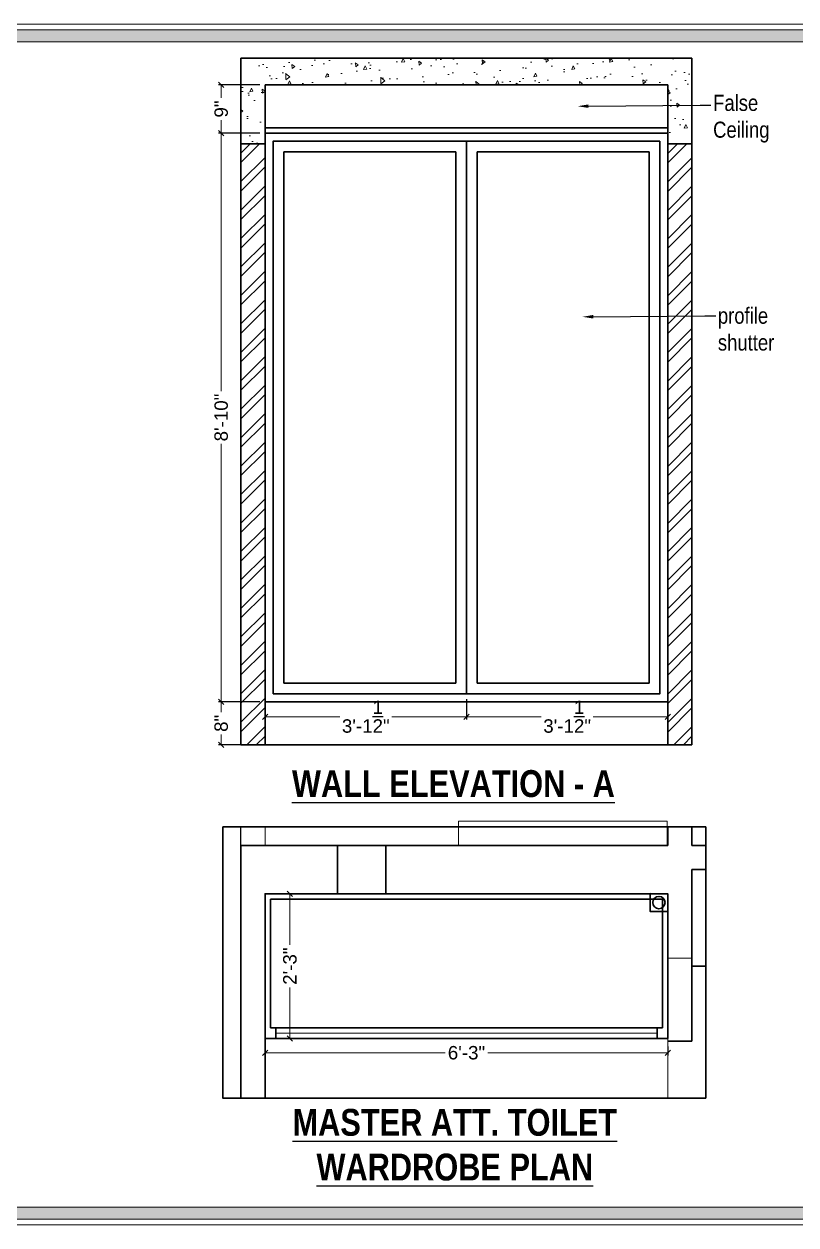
# Model space of a CAD drawing. Header units: millimetres. Extents: x 56222 to 3066687, y -650199 to -121287.
# Drawn here: x 131286.4 to 131430.1, y -183526 to -183302.2 of the extents above; entities that cross this region are included whole.
import ezdxf
from ezdxf import colors
from ezdxf.entities.mleader import LeaderData, LeaderLine
from ezdxf.math import Vec2, Vec3

# ---------------------------------------------------------------- set-up
doc = ezdxf.new("R2010")
doc.units = ezdxf.units.MM
doc.header["$MEASUREMENT"] = 0
doc.header["$PDMODE"] = 35
doc.linetypes.add('DASHEDX2', pattern=[1.5, 1, -0.5])
doc.layers.get('Defpoints').update_dxf_attribs({"color": 220})
doc.layers.add('AR HATCH-7', color=7, linetype='Continuous')
for name, color, linetype, lineweight in [('COLUMN', 1, 'Continuous', 30), ('dim05', 1, 'Continuous', 13), ('Dimension', 10, 'DASHEDX2', 20), ('FIRST FLOOR', 7, 'Continuous', 9), ('FIRST FLOOR_( PLine )_', 251, 'Continuous', 30), ('FURNITURE', 32, 'Continuous', 9), ('Labelling', 1, 'Continuous', 25), ('SECTION ( SLAB PLine )', 104, 'Continuous', 30), ('Text', 7, 'Continuous', 15), ('wall', 7, 'Continuous', 30), ('XX~SLAB ( BEAM )~ ( DIM )', 7, 'Continuous', 9)]:
    doc.layers.add(name, color=color, linetype=linetype, lineweight=lineweight)
doc.layers.add('XX~SLAB ( PLINE )', color=251, linetype='Continuous', plot=False)
doc.styles.add('Arial', font='arial.ttf')
doc.styles.get("Standard").update_dxf_attribs({"font": 'arial.ttf', "height": 6})
doc.styles.add('style4', font='ARIALN.TTF')
doc.dimstyles.new('ISO-25', dxfattribs={"dimtxt": 2.5, "dimasz": 1, "dimexe": 0.5, "dimexo": 1, "dimtad": 0, "dimdec": 1, "dimlunit": 4, "dimtxsty": 'Standard', "dimblk": 'OBLIQUE', "dimcen": 2.5, "dimclrd": 1, "dimclre": 1, "dimclrt": 5, "dimadec": 0, "dimazin": 0, "dimtfac": 1, "dimtdec": 1, "dimtmove": 0, "dimatfit": 3, "dimfxl": 1, "dimlwd": -1, "dimarcsym": 0})

# ---------------------------------------------------------------- blocks, each defined once
blk = doc.blocks.new('_Oblique')
at = {"layer": 'wall', "color": 0, "lineweight": -2}
blk.add_line((-0.5, -0.5), (0.5, 0.5), dxfattribs=at)
blk = doc.blocks.new('*D237')
at = {"layer": 'Defpoints', "color": 0, "lineweight": 30, "transparency": 16777216}
for p in [(131368.75, -183427.05), (131331.25, -183428.55), (131368.75, -183431.31)]:
    blk.add_point(p, dxfattribs=at)
at = {"layer": 'dim05', "color": 1, "linetype": 'Continuous', "lineweight": -2, "transparency": 16777216}
for p, q in [((131331.25, -183429.55), (131331.25, -183431.81)), ((131368.75, -183428.05), (131368.75, -183431.81))]:
    blk.add_line(p, q, dxfattribs=at)
at = {"layer": 'dim05', "color": 1, "linetype": 'Continuous', "transparency": 16777216}
for p, q in [((131331.25, -183431.31), (131345.14, -183431.31)), ((131368.75, -183431.31), (131354.86, -183431.31))]:
    blk.add_line(p, q, dxfattribs=at)
at = {"layer": 'dim05', "color": 1, "transparency": 16777216, "rotation": 180}
blk.add_blockref('_Oblique', (131331.25, -183431.31), dxfattribs=at)
at = {"layer": 'dim05', "color": 1, "transparency": 16777216}
blk.add_blockref('_Oblique', (131368.75, -183431.31), dxfattribs=at)
at = {"layer": 'dim05', "color": 5, "lineweight": 25, "transparency": 16777216, "insert": (131350, -183431.31), "char_height": 2.5, "attachment_point": 5, "style": 'Arial'}
blk.add_mtext('3\'-1{\\H1x;\\S1/2;}"', dxfattribs=at)
blk = doc.blocks.new('*D238')
at = {"layer": 'Defpoints', "color": 0, "lineweight": 30, "transparency": 16777216}
for p in [(131368.75, -183427.05), (131406.25, -183428.55), (131406.25, -183431.31)]:
    blk.add_point(p, dxfattribs=at)
at = {"layer": 'dim05', "color": 1, "linetype": 'Continuous', "lineweight": -2, "transparency": 16777216}
for p, q in [((131368.75, -183428.05), (131368.75, -183431.81)), ((131406.25, -183429.55), (131406.25, -183431.81))]:
    blk.add_line(p, q, dxfattribs=at)
at = {"layer": 'dim05', "color": 1, "linetype": 'Continuous', "transparency": 16777216}
for p, q in [((131368.75, -183431.31), (131382.64, -183431.31)), ((131406.25, -183431.31), (131392.36, -183431.31))]:
    blk.add_line(p, q, dxfattribs=at)
at = {"layer": 'dim05', "color": 1, "transparency": 16777216, "rotation": 180}
blk.add_blockref('_Oblique', (131368.75, -183431.31), dxfattribs=at)
at = {"layer": 'dim05', "color": 1, "transparency": 16777216}
blk.add_blockref('_Oblique', (131406.25, -183431.31), dxfattribs=at)
at = {"layer": 'dim05', "color": 5, "lineweight": 25, "transparency": 16777216, "insert": (131387.5, -183431.31), "char_height": 2.5, "attachment_point": 5, "style": 'Arial'}
blk.add_mtext('3\'-1{\\H1x;\\S1/2;}"', dxfattribs=at)
blk = doc.blocks.new('*D239')
at = {"layer": 'Defpoints', "color": 0, "lineweight": 30, "transparency": 16777216}
for p in [(131323.08, -183322.55), (131331.25, -183322.55), (131331.25, -183428.55)]:
    blk.add_point(p, dxfattribs=at)
at = {"layer": 'dim05', "color": 1, "linetype": 'Continuous', "lineweight": -2, "transparency": 16777216}
for p, q in [((131330.25, -183322.55), (131322.58, -183322.55)), ((131330.25, -183428.55), (131322.58, -183428.55))]:
    blk.add_line(p, q, dxfattribs=at)
at = {"layer": 'dim05', "color": 1, "linetype": 'Continuous', "transparency": 16777216}
for p, q in [((131323.08, -183322.55), (131323.08, -183370.63)), ((131323.08, -183428.55), (131323.08, -183380.47))]:
    blk.add_line(p, q, dxfattribs=at)
at = {"layer": 'dim05', "color": 1, "transparency": 16777216}
for p, rotation in [((131323.08, -183322.55), 90), ((131323.08, -183428.55), 270)]:
    blk.add_blockref('_Oblique', p, dxfattribs=dict(at, rotation=rotation))
at = {"layer": 'dim05', "color": 5, "lineweight": 25, "transparency": 16777216, "insert": (131323.08, -183375.55), "char_height": 2.5, "attachment_point": 5, "rotation": 90, "style": 'Arial'}
blk.add_mtext('8\'-10"', dxfattribs=at)
blk = doc.blocks.new('*D240')
at = {"layer": 'Defpoints', "color": 0, "lineweight": 30, "transparency": 16777216}
for p in [(131323.08, -183313.55), (131331.25, -183313.55), (131331.25, -183322.55)]:
    blk.add_point(p, dxfattribs=at)
at = {"layer": 'dim05', "color": 1, "linetype": 'Continuous', "lineweight": -2, "transparency": 16777216}
for p, q in [((131330.25, -183313.55), (131322.58, -183313.55)), ((131330.25, -183322.55), (131322.58, -183322.55))]:
    blk.add_line(p, q, dxfattribs=at)
at = {"layer": 'dim05', "color": 1, "linetype": 'Continuous', "transparency": 16777216}
for p, q in [((131323.08, -183313.55), (131323.08, -183315.99)), ((131323.08, -183322.55), (131323.08, -183320.11))]:
    blk.add_line(p, q, dxfattribs=at)
at = {"layer": 'dim05', "color": 1, "transparency": 16777216}
for p, rotation in [((131323.08, -183313.55), 90), ((131323.08, -183322.55), 270)]:
    blk.add_blockref('_Oblique', p, dxfattribs=dict(at, rotation=rotation))
at = {"layer": 'dim05', "color": 5, "lineweight": 25, "transparency": 16777216, "insert": (131323.08, -183318.05), "char_height": 2.5, "attachment_point": 5, "rotation": 90, "style": 'Arial'}
blk.add_mtext('9"', dxfattribs=at)
blk = doc.blocks.new('*D241')
at = {"layer": 'Defpoints', "color": 0, "lineweight": 30, "transparency": 16777216}
for p in [(131331.25, -183428.55), (131323.08, -183436.55), (131331.25, -183436.55)]:
    blk.add_point(p, dxfattribs=at)
at = {"layer": 'dim05', "color": 1, "linetype": 'Continuous', "lineweight": -2, "transparency": 16777216}
for p, q in [((131330.25, -183428.55), (131322.58, -183428.55)), ((131330.25, -183436.55), (131322.58, -183436.55))]:
    blk.add_line(p, q, dxfattribs=at)
at = {"layer": 'dim05', "color": 1, "linetype": 'Continuous', "transparency": 16777216}
for p, q in [((131323.08, -183428.55), (131323.08, -183430.49)), ((131323.08, -183436.55), (131323.08, -183434.62))]:
    blk.add_line(p, q, dxfattribs=at)
at = {"layer": 'dim05', "color": 1, "transparency": 16777216}
for p, rotation in [((131323.08, -183428.55), 90), ((131323.08, -183436.55), 270)]:
    blk.add_blockref('_Oblique', p, dxfattribs=dict(at, rotation=rotation))
at = {"layer": 'dim05', "color": 5, "lineweight": 25, "transparency": 16777216, "insert": (131323.08, -183432.55), "char_height": 2.5, "attachment_point": 5, "rotation": 90, "style": 'Arial'}
blk.add_mtext('8"', dxfattribs=at)
blk = doc.blocks.new('*D313')
at = {"layer": 'Defpoints', "color": 0, "lineweight": 30, "transparency": 16777216}
for p in [(131334.01, -183464.3), (131335.88, -183464.3), (131334.01, -183491.3)]:
    blk.add_point(p, dxfattribs=at)
at = {"layer": 'dim05', "color": 1, "linetype": 'Continuous', "lineweight": -2, "transparency": 16777216}
for p, q in [((131335.01, -183464.3), (131336.38, -183464.3)), ((131335.01, -183491.3), (131336.38, -183491.3))]:
    blk.add_line(p, q, dxfattribs=at)
at = {"layer": 'dim05', "color": 1, "linetype": 'Continuous', "transparency": 16777216}
for p, q in [((131335.88, -183464.3), (131335.88, -183473.83)), ((131335.88, -183491.3), (131335.88, -183481.77))]:
    blk.add_line(p, q, dxfattribs=at)
at = {"layer": 'dim05', "color": 1, "transparency": 16777216}
for p, rotation in [((131335.88, -183464.3), 90), ((131335.88, -183491.3), 270)]:
    blk.add_blockref('_Oblique', p, dxfattribs=dict(at, rotation=rotation))
at = {"layer": 'dim05', "color": 5, "lineweight": 25, "transparency": 16777216, "insert": (131335.88, -183477.8), "char_height": 2.5, "attachment_point": 5, "rotation": 90, "style": 'Arial'}
blk.add_mtext('2\'-3"', dxfattribs=at)
blk = doc.blocks.new('*D314')
at = {"layer": 'Defpoints', "color": 0, "lineweight": 30, "transparency": 16777216}
for p in [(131331.25, -183491.3), (131406.25, -183491.8), (131406.25, -183493.95)]:
    blk.add_point(p, dxfattribs=at)
at = {"layer": 'dim05', "color": 1, "linetype": 'Continuous', "lineweight": -2, "transparency": 16777216}
for p, q in [((131331.25, -183492.3), (131331.25, -183494.45)), ((131406.25, -183492.8), (131406.25, -183494.45))]:
    blk.add_line(p, q, dxfattribs=at)
at = {"layer": 'dim05', "color": 1, "linetype": 'Continuous', "transparency": 16777216}
for p, q in [((131331.25, -183493.95), (131364.79, -183493.95)), ((131406.25, -183493.95), (131372.7, -183493.95))]:
    blk.add_line(p, q, dxfattribs=at)
at = {"layer": 'dim05', "color": 1, "transparency": 16777216, "rotation": 180}
blk.add_blockref('_Oblique', (131331.25, -183493.95), dxfattribs=at)
at = {"layer": 'dim05', "color": 1, "transparency": 16777216}
blk.add_blockref('_Oblique', (131406.25, -183493.95), dxfattribs=at)
at = {"layer": 'dim05', "color": 5, "lineweight": 25, "transparency": 16777216, "insert": (131368.75, -183493.95), "char_height": 2.5, "attachment_point": 5, "style": 'Arial'}
blk.add_mtext('6\'-3"', dxfattribs=at)

msp = doc.modelspace()

# ---------------------------------------------------------------- hatches: boundary and pattern name
at = {"layer": 'AR HATCH-7', "lineweight": 0, "true_color": 0x939598}
h = msp.add_hatch(dxfattribs=at)
h.set_pattern_fill('AR-CONC', color=252, angle=45)
h.set_pattern_definition([(95, (-2296.8134, -968.565), (5.51551999, 4.62807079), [0.75, -8.25]), (40, (-2296.8134, -968.565), (-6.29992167, 4.3376815), [0.6, -6.6]), (145.4514445, (-2296.354, -968.179), (-0.78440164, 8.96575221), [0.63740192, -7.01142112]), (91.1842, (-2298.228, -967.151), (8.71693388, 6.37613776), [1.125, -12.375]), (141.6356355, (-2297.501, -966.619), (-0.2790007, 13.4971167), [0.9561034, -10.5171376]), (36.184164, (-2298.228, -967.151), (-0.2790007, 13.4971167), [0.9, -9.9]), (66, (-2297.167, -966.797), (7.06771572, 1.37382476), [0.75, -8.25]), (11, (-2297.167, -966.797), (-3.40708593, 6.84808435), [0.6, -6.6]), (116.4514447, (-2296.578, -966.6826), (3.66062975, 8.22190906), [0.6374019, -7.01142112]), (82.5, (-2296.8134, -968.5648), (-2.267931853, 2.439898176), [0, -6.52, 0, -6.7, 0, -6.625]), (52.5, (-2296.8134, -968.5648), (-0.92872942, 4.6490945), [0, -3.82, 0, -6.37, 0, -2.525]), (12.5, (-2298.3902, -970.1417), (3.934181673, 3.615207618), [0, -2.5, 0, -7.8, 0, -10.35]), (2.5, (-2299.0973, -970.8488), (3.41589983, 4.83159807), [0, -3.25, 0, -5.18, 0, -7.35])])
h.paths.add_polyline_path([(131410.747, -183308.553), (131326.747, -183308.553), (131326.747, -183324.553), (131331.247, -183324.553), (131331.247, -183322.553), (131331.247, -183313.553), (131406.247, -183313.553), (131406.247, -183324.553), (131410.747, -183324.553)])
at = {"layer": 'AR HATCH-7', "lineweight": 9, "true_color": 0x939598}
h = msp.add_hatch(dxfattribs=at)
h.set_pattern_fill('ANSI32', color=252, scale=10)
h.set_pattern_definition([(45, (-2296.8134, -968.5648), (-2.65165043, 2.65165043), []), (45, (-2295.0456, -968.5648), (-2.65165043, 2.65165043), [])])
h.paths.add_polyline_path([(131331.247, -183324.553), (131326.747, -183324.553), (131326.747, -183436.553), (131331.247, -183436.553)])
h.paths.add_polyline_path([(131410.747, -183324.553), (131406.247, -183324.553), (131406.247, -183428.553), (131406.247, -183436.553), (131410.747, -183436.553)])
at = {"layer": 'Dimension', "linetype": 'Continuous', "true_color": 0xd39e00}
h = msp.add_hatch(color=42, dxfattribs=at)
h.paths.add_polyline_path([(131272.869, -183524.934), (131587.729, -183524.934), (131587.729, -183303.312), (131272.869, -183303.312)])
h.paths.add_polyline_path([(131275.079, -183522.725), (131585.52, -183522.725), (131585.52, -183305.522), (131275.079, -183305.522)], flags=16)

# ---------------------------------------------------------------- linework, layer by layer
at = {"layer": 'COLUMN'}
msp.add_lwpolyline([(131344.747, -183464.301), (131344.747, -183455.301), (131353.747, -183455.301), (131353.747, -183464.301)], close=True, dxfattribs=at)
at = {"layer": 'Dimension', "color": 42, "linetype": 'Continuous', "true_color": 0xd39e00}
for points in [[(131271.765, -183302.207), (131588.834, -183302.207), (131588.834, -183526.039), (131271.765, -183526.039)], [(131272.869, -183303.312), (131587.729, -183303.312), (131587.729, -183524.934), (131272.869, -183524.934)], [(131275.079, -183305.522), (131585.52, -183305.522), (131585.52, -183522.725), (131275.079, -183522.725)]]:
    msp.add_lwpolyline(points, close=True, dxfattribs=at)
at = {"layer": 'FIRST FLOOR'}
for p, q in [((131326.747, -183502.377), (131326.747, -183451.859)), ((131331.247, -183455.301), (131331.247, -183451.859)), ((131406.247, -183455.301), (131406.247, -183451.859)), ((131410.747, -183455.301), (131410.747, -183451.859)), ((131406.247, -183455.301), (131326.747, -183455.301)), ((131410.747, -183455.301), (131413.294, -183455.301)), ((131410.747, -183491.801), (131410.747, -183459.801)), ((131410.747, -183459.801), (131413.294, -183459.801)), ((131331.247, -183502.377), (131331.247, -183464.301)), ((131406.247, -183464.301), (131331.247, -183464.301)), ((131406.247, -183502.377), (131406.247, -183464.301)), ((131410.747, -183476.301), (131406.247, -183476.301))]:
    msp.add_line(p, q, dxfattribs=at)
at = {"layer": 'FIRST FLOOR_( PLine )_'}
for p, q in [((131406.247, -183451.859), (131406.247, -183455.301)), ((131410.747, -183455.301), (131410.747, -183451.859)), ((131406.247, -183455.301), (131326.747, -183455.301)), ((131326.747, -183455.301), (131326.747, -183502.377)), ((131413.294, -183455.301), (131410.747, -183455.301)), ((131410.747, -183491.801), (131410.747, -183459.801)), ((131410.747, -183459.801), (131413.294, -183459.801)), ((131331.247, -183502.377), (131331.247, -183464.301)), ((131331.247, -183464.301), (131406.247, -183464.301)), ((131406.247, -183464.301), (131406.247, -183491.301)), ((131406.247, -183491.801), (131410.747, -183491.801))]:
    msp.add_line(p, q, dxfattribs=at)
at = {"layer": 'FURNITURE', "lineweight": 30}
for p, q in [((131368.747, -183324.053), (131368.747, -183427.053)), ((131405.247, -183465.301), (131332.247, -183465.301)), ((131332.247, -183465.301), (131332.247, -183489.301)), ((131405.247, -183489.301), (131405.247, -183465.301)), ((131410.747, -183477.801), (131413.294, -183477.801)), ((131332.247, -183489.301), (131405.247, -183489.301)), ((131333.247, -183489.301), (131333.247, -183491.301)), ((131404.247, -183489.301), (131404.247, -183491.301))]:
    msp.add_line(p, q, dxfattribs=at)
at = {"layer": 'FURNITURE'}
for p, q in [((131367.247, -183451.859), (131367.247, -183455.301)), ((131404.247, -183490.301), (131333.247, -183490.301)), ((131406.247, -183491.301), (131331.247, -183491.301))]:
    msp.add_line(p, q, dxfattribs=at)
at = {"layer": 'FURNITURE', "lineweight": 30}
for points in [[(131331.247, -183428.553), (131406.247, -183428.553), (131406.247, -183322.553), (131331.247, -183322.553)], [(131332.747, -183427.053), (131404.747, -183427.053), (131404.747, -183324.053), (131332.747, -183324.053)], [(131334.747, -183326.053), (131366.747, -183326.053), (131366.747, -183425.053), (131334.747, -183425.053)], [(131370.747, -183425.053), (131402.747, -183425.053), (131402.747, -183326.053), (131370.747, -183326.053)], [(131331.247, -183491.301), (131406.247, -183491.301), (131406.247, -183464.301), (131331.247, -183464.301)]]:
    msp.add_lwpolyline(points, close=True, dxfattribs=at)
at = {"layer": 'FURNITURE'}
msp.add_lwpolyline([(131406.153, -183450.801), (131406.153, -183455.301), (131367.247, -183455.301), (131367.247, -183450.801)], close=True, dxfattribs=at)
at = {"layer": 'SECTION ( SLAB PLine )', "color": 1}
for p, q in [((131326.747, -183308.553), (131326.747, -183324.553)), ((131410.747, -183308.553), (131326.747, -183308.553)), ((131410.747, -183308.553), (131410.747, -183324.553)), ((131331.247, -183313.553), (131331.247, -183324.553)), ((131406.247, -183313.553), (131331.247, -183313.553)), ((131406.247, -183313.553), (131406.247, -183324.553)), ((131331.247, -183324.553), (131326.747, -183324.553)), ((131410.747, -183324.553), (131406.247, -183324.553))]:
    msp.add_line(p, q, dxfattribs=at)
at = {"layer": 'SECTION ( SLAB PLine )', "color": 6}
for p, q in [((131406.247, -183321.553), (131331.247, -183321.553)), ((131406.247, -183322.553), (131331.247, -183322.553))]:
    msp.add_line(p, q, dxfattribs=at)
at = {"layer": 'XX~SLAB ( BEAM )~ ( DIM )', "lineweight": 30}
for p, q in [((131326.747, -183324.553), (131326.747, -183436.553)), ((131331.247, -183324.553), (131331.247, -183436.553)), ((131406.247, -183324.553), (131406.247, -183436.553)), ((131410.747, -183324.553), (131410.747, -183436.553)), ((131331.247, -183428.553), (131406.247, -183428.553)), ((131326.747, -183436.553), (131410.747, -183436.553))]:
    msp.add_line(p, q, dxfattribs=at)
for points in [[(131331.247, -183322.553), (131406.247, -183322.553), (131406.247, -183428.553), (131331.247, -183428.553)], [(131323.363, -183451.859), (131323.363, -183502.377), (131413.294, -183502.377), (131413.294, -183451.859)]]:
    msp.add_lwpolyline(points, close=True, dxfattribs=at)
at = {"layer": 'XX~SLAB ( BEAM )~ ( DIM )', "color": 6, "lineweight": 30}
msp.add_lwpolyline([(131406.247, -183467.62), (131406.247, -183464.301), (131402.937, -183464.284), (131402.937, -183467.603)], close=True, dxfattribs=at)
msp.add_circle((131404.592, -183465.948), 1.155, dxfattribs=at)
at = {"layer": 'XX~SLAB ( PLINE )'}
msp.add_lwpolyline([(131326.747, -183502.377), (131326.747, -183451.859)], dxfattribs=at)

# ---------------------------------------------------------------- texts
at = {"layer": 'Labelling', "color": 251, "true_color": 0x636466, "char_height": 5, "attachment_point": 5, "style": 'style4'}
for s, insert in [('{\\fArial Narrow|b1|i0|c0|p34;\\LWALL ELEVATION - A}', (131366.319, -183443.809)), ('{\\fArial Narrow|b1|i0|c0|p34;\\LMASTER ATT. TOILET\\PWARDROBE PLAN}', (131366.583, -183511.108))]:
    msp.add_mtext_dynamic_manual_height_columns(s, width=79.10806, gutter_width=1, heights=[0], dxfattribs=dict(at, insert=insert))

# ---------------------------------------------------------------- dimensions: what is measured, and where the dimension line sits
at = {"layer": 'dim05', "color": 27, "lineweight": 25, "true_color": 0x7d5120}
for base, p1, p2, picture, middle in [((131323.081, -183313.553), (131331.247, -183322.553), (131331.247, -183313.553), '*D240', (131323.081, -183318.053)), ((131323.081, -183322.553), (131331.247, -183428.553), (131331.247, -183322.553), '*D239', (131323.081, -183375.553)), ((131323.081, -183436.553), (131331.247, -183428.553), (131331.247, -183436.553), '*D241', (131323.081, -183432.553)), ((131335.879, -183464.301), (131334.005, -183491.301), (131334.005, -183464.301), '*D313', (131335.879, -183477.801))]:
    dim = msp.add_linear_dim(base=base, p1=p1, p2=p2, angle=90, dimstyle='ISO-25', override={"dimtxsty": 'Arial'}, dxfattribs=at)
    dim.commit()
    dim.dimension.update_dxf_attribs({"geometry": picture, "text_midpoint": middle})
for base, p1, p2, picture, middle in [((131368.747, -183431.314), (131331.247, -183428.553), (131368.747, -183427.053), '*D237', (131349.997, -183431.314)), ((131406.247, -183431.314), (131368.747, -183427.053), (131406.247, -183428.553), '*D238', (131387.497, -183431.314)), ((131406.247, -183493.953), (131331.247, -183491.301), (131406.247, -183491.801), '*D314', (131368.747, -183493.953))]:
    dim = msp.add_linear_dim(base=base, p1=p1, p2=p2, dimstyle='ISO-25', override={"dimtxsty": 'Arial'}, dxfattribs=at)
    dim.commit()
    dim.dimension.update_dxf_attribs({"geometry": picture, "text_midpoint": middle})

# ---------------------------------------------------------------- leaders
at = {"layer": 'Text', "color": 1, "lineweight": 0, "ltscale": 20}
ml = msp.add_multileader_mtext('Standard', dxfattribs=at)
ml.set_content('False \\PCeiling', color=1, style='style4')
ml.set_leader_properties()
ml.build(insert=Vec2(0, 0))
ml.multileader.update_dxf_attribs({"dogleg_length": 2.025, "arrow_head_size": 2})
ctx = ml.context
ctx.base_point, ctx.char_height, ctx.arrow_head_size, ctx.landing_gap_size, ctx.plane_origin = Vec3(131414.282, -183317.343), 3, 2, 0.4, Vec3(131347.247, -183314.343)
notes = []
notes.append((ctx, [(0, (1, 1, 0), (131412.258, -183317.343), (1, 0), 2.025, [(0, [(131389.472, -183317.533)], 0, [])])]))
ctx.mtext.insert = Vec3(131414.682, -183315.402)
ml = msp.add_multileader_mtext('Standard', dxfattribs=at)
ml.set_content('profile \\Pshutter', color=1, style='style4')
ml.set_leader_properties()
ml.build(insert=Vec2(0, 0))
ml.multileader.update_dxf_attribs({"dogleg_length": 2.025, "arrow_head_size": 2})
ctx = ml.context
ctx.base_point, ctx.char_height, ctx.arrow_head_size, ctx.landing_gap_size, ctx.plane_origin = Vec3(131415.17, -183356.589), 3, 2, 0.4, Vec3(131348.135, -183353.589)
notes.append((ctx, [(0, (1, 1, 0), (131413.146, -183356.589), (1, 0), 2.025, [(0, [(131390.36, -183356.779)], 0, [])])]))
ctx.mtext.insert = Vec3(131415.57, -183355.065)
for ctx, leaders in notes:
    for number, flags, end, landing, length, lines in leaders:
        leader = LeaderData()
        leader.index, (leader.has_last_leader_line, leader.has_dogleg_vector, leader.attachment_direction) = number, flags
        leader.last_leader_point, leader.dogleg_vector, leader.dogleg_length = Vec3(end), Vec3(landing), length
        for number, points, colour, breaks in lines:
            line = LeaderLine()
            line.index, line.vertices, line.color, line.breaks = number, Vec3.list(points), colors.encode_raw_color(colour), breaks
            leader.lines.append(line)
        ctx.leaders.append(leader)

doc.saveas('drawing.dxf')
